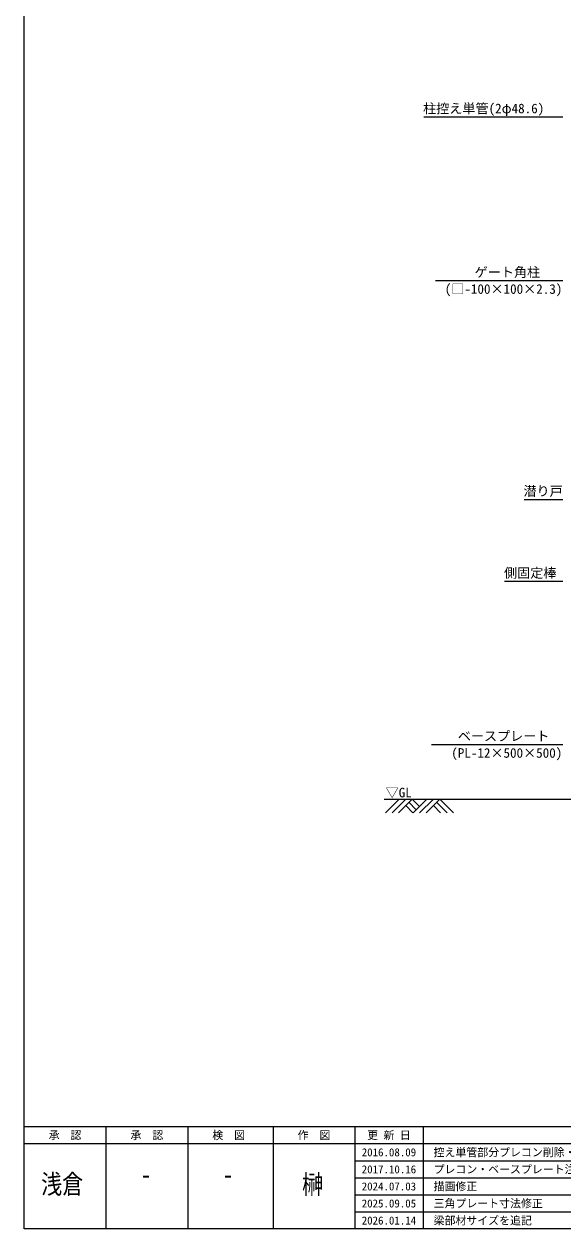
# Model space of a CAD drawing. Units: millimetres, scale not verified. Extents: x -69980 to -49855, y -14438 to 14438.
# Drawn here: x -69980 to -66030, y 562 to 9392 of the extents above; entities that cross this region are included whole.
import ezdxf
from ezdxf.enums import TextEntityAlignment as Align

# ---------------------------------------------------------------- set-up
doc = ezdxf.new("R2010")
doc.units = ezdxf.units.MM
doc.header["$LTSCALE"] = 38
for name, color, linetype, lineweight in [('0-5_ﾍﾞｰｽﾗｲﾝ', 5, 'Continuous', 18), ('0-A_図面枠', 7, 'Continuous', 18), ('1-7_文字', 7, 'Continuous', 18)]:
    doc.layers.add(name, color=color, linetype=linetype, lineweight=lineweight)
doc.styles.add('ＭＳ ゴシック', font='')
doc.styles.get('ＭＳ ゴシック').set_extended_font_data('MS Gothic')

msp = doc.modelspace()

# ---------------------------------------------------------------- linework, layer by layer
at = {"layer": '0-5_ﾍﾞｰｽﾗｲﾝ'}
msp.add_line((-67341.7, 3712.5), (-60630.2, 3712.5), dxfattribs=at)
at = {"layer": '0-A_図面枠'}
for p, q in [((-69980.2, 1312.5), (-49855.2, 1312.5)), ((-69380.2, 1312.5), (-69380.2, 562.5)), ((-68780.2, 1312.5), (-68780.2, 562.5)), ((-68155.2, 1312.5), (-68155.2, 562.5)), ((-67555.2, 1312.5), (-67555.2, 562.5)), ((-67055.2, 1312.5), (-67055.2, 562.5)), ((-69980.2, 1187.5), (-62005.2, 1187.5)), ((-67555.2, 1062.5), (-62005.2, 1062.5)), ((-67555.2, 937.5), (-62005.2, 937.5)), ((-67555.2, 812.5), (-62005.2, 812.5)), ((-67555.2, 687.5), (-62005.2, 687.5))]:
    msp.add_line(p, q, dxfattribs=at)
msp.add_lwpolyline([(-69980.2, 14437.5), (-49855.2, 14437.5), (-49855.2, 562.5), (-69980.2, 562.5)], close=True, dxfattribs=at)
at = {"layer": '1-7_文字'}
for p, q in [((-67050.03, 8712.5), (-66030.55, 8712.5)), ((-66030.2, 8712.5), (-66030.55, 8712.5)), ((-66965.23, 7512.5), (-66030.55, 7512.5)), ((-66030.2, 7512.5), (-66030.55, 7512.5)), ((-66314.1, 5908.45), (-66030.55, 5908.45)), ((-66030.2, 5908.45), (-66030.55, 5908.45)), ((-66458.62, 5308.45), (-66030.2, 5308.45)), ((-66992.93, 4112.5), (-66030.55, 4112.5)), ((-66030.2, 4112.5), (-66030.55, 4112.5)), ((-67229.97, 3712.5), (-67330.2, 3612.28)), ((-67182.73, 3712.5), (-67282.95, 3612.28)), ((-67135.48, 3712.5), (-67235.7, 3612.28)), ((-67135.48, 3712.5), (-67081.47, 3658.5)), ((-67027.47, 3712.5), (-67127.7, 3612.28)), ((-66980.23, 3712.5), (-67080.45, 3612.28)), ((-66932.98, 3712.5), (-67033.2, 3612.28)), ((-66932.98, 3712.5), (-66832.72, 3612.28)), ((-67182.73, 3665.25), (-67129.72, 3612.28)), ((-67159.1, 3688.88), (-67105.1, 3634.88)), ((-66980.23, 3665.25), (-66927.23, 3612.28)), ((-66956.6, 3688.88), (-66879.98, 3612.28))]:
    msp.add_line(p, q, dxfattribs=at)

# ---------------------------------------------------------------- texts
at = {"layer": '0-A_図面枠', "style": 'ＭＳ ゴシック'}
for s, p in [('承\u3000認', (-69800.2, 1202)), ('承\u3000認', (-69200.2, 1202)), ('検\u3000図', (-68600.2, 1202)), ('作\u3000図', (-67975.2, 1202)), ('更 新 日', (-67465.2, 1202)), ('2016.08.09', (-67505.2, 1077)), ('控え単管部分プレコン削除・パネル部分詳細図修正', (-66978, 1077)), ('2017.10.16', (-67505.2, 952)), ('プレコン・ベースプレート注釈詳細図修正', (-66978, 952)), ('2024.07.03', (-67505.2, 827)), ('描画修正', (-66978, 827)), ('2025.09.05', (-67505.2, 702)), ('三角プレート寸法修正 ', (-66978, 702)), ('2026.01.14', (-67505.2, 577)), ('梁部材サイズを追記', (-66978, 577))]:
    msp.add_text(s, height=58.65, dxfattribs=at).set_placement(p, align=Align.BOTTOM_LEFT)
at = {"layer": '0-A_図面枠', "style": 'ＭＳ ゴシック', "width": 0.8}
for s, p in [('浅倉', (-69854.75, 777.83)), ('榊', (-67942.48, 776.12)), ('-', (-69123.82, 848.98)), ('-', (-68523.82, 848.98))]:
    msp.add_text(s, height=140.8, dxfattribs=at).set_placement(p, align=Align.BOTTOM_LEFT)
at = {"layer": '1-7_文字', "style": 'ＭＳ ゴシック'}
for s, p in [('柱控え単管(2φ48.6)\u3000\u3000', (-67055.15, 8717.9)), ('\u3000\u3000\u3000ゲート角柱\u3000\u3000\u3000\u3000', (-66965.23, 7517.9)), ('(□-100×100×2.3)', (-66896.55, 7394.43)), ('潜り戸', (-66319.62, 5913.85)), ('側固定棒', (-66462.45, 5313.85)), ('\u3000\u3000ベースプレート\u3000\u3000\u3000', (-66992.93, 4117.9)), ('(PL-12×500×500)', (-66848.9, 3994.43)), ('▽GL', (-67330.2, 3703.9))]:
    msp.add_text(s, height=70.38, dxfattribs=at).set_placement(p, align=Align.BOTTOM_LEFT)

doc.saveas('drawing.dxf')
